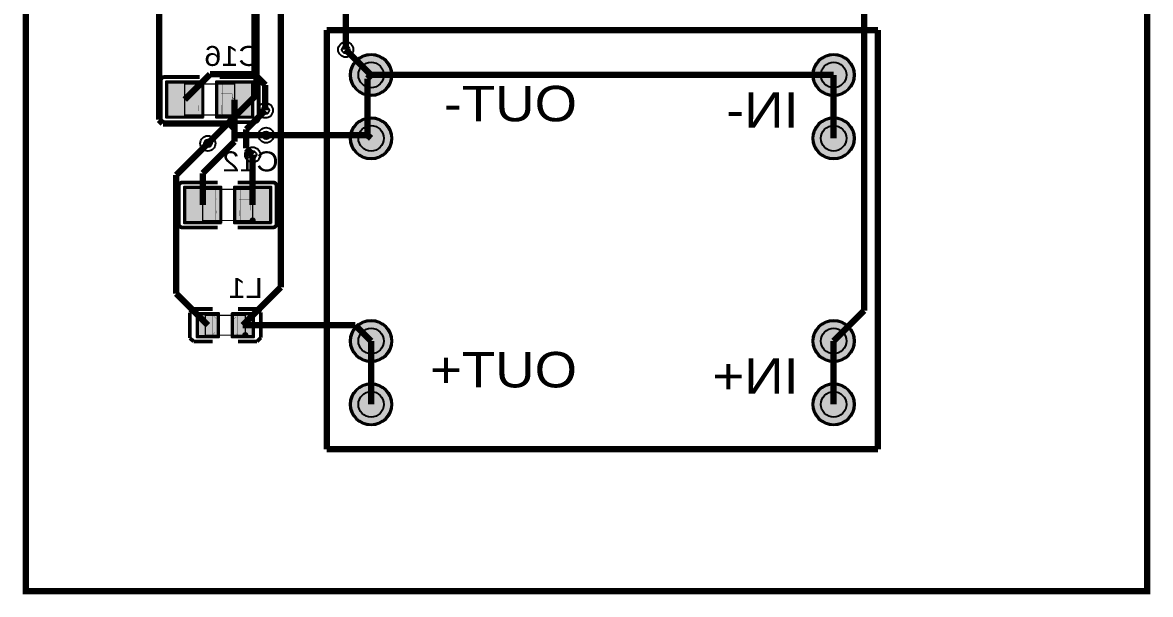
# Model space of a CAD drawing. Header units: millimetres. Extents: x -58 to -13, y -93 to 14.
# Drawn here: x -58.04 to -12.83, y -92.96 to -70.04 of the extents above; entities that cross this region are included whole.
import ezdxf
from ezdxf.enums import TextEntityAlignment as Align

# ---------------------------------------------------------------- set-up
doc = ezdxf.new("R2010")
doc.units = ezdxf.units.MM
doc.header["$MEASUREMENT"] = 0
for name, color, linetype, true_color in [('Board-Outline-Layer', 7, 'Continuous', 0xff00ff), ('Bottom-Layer', 7, 'Continuous', 0x0000ff), ('Bottom-Paste-Mask-Layer', 7, 'Continuous', 0x800000), ('Bottom-Solder-Mask-Layer', 7, 'Continuous', 0xaa00ff), ('Component-Marking-Layer', 7, 'Continuous', 0x66ffcc), ('Component-Shape-Layer', 7, 'Continuous', 0x00cccc), ('Hole-Layer', 7, 'Continuous', 0x222222), ('Multi-Layer', 7, 'Continuous', 0xc0c0c0), ('Pin-Soldering-Layer', 7, 'Continuous', 0xcc9999), ('Top-Layer', 7, 'Continuous', 0xff0000), ('Top-Paste-Mask-Layer', 7, 'Continuous', 0x808080), ('Top-Silkscreen-Layer', 7, 'Continuous', 0xffcc00), ('Top-Solder-Mask-Layer', 7, 'Continuous', 0x800080)]:
    doc.layers.add(name, color=color, linetype=linetype, true_color=true_color)
doc.styles.get("Standard").update_dxf_attribs({"font": 'arial.ttf'})

msp = doc.modelspace()

# ---------------------------------------------------------------- hatches: boundary and pattern name
at = {"layer": 'Bottom-Layer'}
for points in [[(-44.869, -72.136, 1), (-43.269, -72.136, 1)], [(-26.327, -72.136, 1), (-24.727, -72.136, 1)], [(-44.869, -74.676, 1), (-43.269, -74.676, 1)], [(-26.327, -74.676, 1), (-24.727, -74.676, 1)], [(-44.869, -82.804, 1), (-43.269, -82.804, 1)], [(-26.327, -82.804, 1), (-24.727, -82.804, 1)], [(-44.869, -85.344, 1), (-43.269, -85.344, 1)], [(-26.327, -85.344, 1), (-24.727, -85.344, 1)]]:
    msp.add_hatch(color=256, dxfattribs=at).paths.add_polyline_path(points)
at = {"layer": 'Bottom-Paste-Mask-Layer'}
for points in [[(-44.869, -72.136, 1), (-43.269, -72.136, 1)], [(-26.327, -72.136, 1), (-24.727, -72.136, 1)], [(-44.869, -74.676, 1), (-43.269, -74.676, 1)], [(-26.327, -74.676, 1), (-24.727, -74.676, 1)], [(-44.869, -82.804, 1), (-43.269, -82.804, 1)], [(-26.327, -82.804, 1), (-24.727, -82.804, 1)], [(-44.869, -85.344, 1), (-43.269, -85.344, 1)], [(-26.327, -85.344, 1), (-24.727, -85.344, 1)]]:
    msp.add_hatch(color=256, dxfattribs=at).paths.add_polyline_path(points)
at = {"layer": 'Bottom-Solder-Mask-Layer'}
for points in [[(-44.92, -72.136, 1), (-43.218, -72.136, 1)], [(-26.378, -72.136, 1), (-24.676, -72.136, 1)], [(-44.92, -74.676, 1), (-43.218, -74.676, 1)], [(-26.378, -74.676, 1), (-24.676, -74.676, 1)], [(-44.92, -82.804, 1), (-43.218, -82.804, 1)], [(-26.378, -82.804, 1), (-24.676, -82.804, 1)], [(-44.92, -85.344, 1), (-43.218, -85.344, 1)], [(-26.378, -85.344, 1), (-24.676, -85.344, 1)]]:
    msp.add_hatch(color=256, dxfattribs=at).paths.add_polyline_path(points)
at = {"layer": 'Component-Marking-Layer'}
for points in [[(-49.596, -73.747, 1), (-49.476, -73.747, 1)], [(-49.596, -73.747, 1), (-49.476, -73.747, 1)], [(-48.876, -77.972, 1), (-48.756, -77.972, 1)], [(-48.876, -77.972, 1), (-48.756, -77.972, 1)], [(-49.171, -82.569, 1), (-49.051, -82.569, 1)], [(-49.171, -82.569, 1), (-49.051, -82.569, 1)]]:
    msp.add_hatch(color=256, dxfattribs=at).paths.add_polyline_path(points)
at = {"layer": 'Hole-Layer'}
for points in [[(-44.579, -72.136, 1), (-43.559, -72.136, 1)], [(-26.037, -72.136, 1), (-25.017, -72.136, 1)], [(-44.579, -74.676, 1), (-43.559, -74.676, 1)], [(-26.037, -74.676, 1), (-25.017, -74.676, 1)], [(-44.579, -82.804, 1), (-43.559, -82.804, 1)], [(-26.037, -82.804, 1), (-25.017, -82.804, 1)], [(-44.579, -85.344, 1), (-43.559, -85.344, 1)], [(-26.037, -85.344, 1), (-25.017, -85.344, 1)]]:
    msp.add_hatch(color=256, dxfattribs=at).paths.add_polyline_path(points)
at = {"layer": 'Multi-Layer'}
for points in [[(-44.869, -72.136, 1), (-43.269, -72.136, 1)], [(-44.869, -72.136, 1), (-43.269, -72.136, 1)], [(-44.869, -72.136, 1), (-43.269, -72.136, 1)], [(-26.327, -72.136, 1), (-24.727, -72.136, 1)], [(-26.327, -72.136, 1), (-24.727, -72.136, 1)], [(-26.327, -72.136, 1), (-24.727, -72.136, 1)], [(-44.869, -74.676, 1), (-43.269, -74.676, 1)], [(-44.869, -74.676, 1), (-43.269, -74.676, 1)], [(-44.869, -74.676, 1), (-43.269, -74.676, 1)], [(-26.327, -74.676, 1), (-24.727, -74.676, 1)], [(-26.327, -74.676, 1), (-24.727, -74.676, 1)], [(-26.327, -74.676, 1), (-24.727, -74.676, 1)], [(-44.869, -82.804, 1), (-43.269, -82.804, 1)], [(-44.869, -82.804, 1), (-43.269, -82.804, 1)], [(-44.869, -82.804, 1), (-43.269, -82.804, 1)], [(-26.327, -82.804, 1), (-24.727, -82.804, 1)], [(-26.327, -82.804, 1), (-24.727, -82.804, 1)], [(-26.327, -82.804, 1), (-24.727, -82.804, 1)], [(-44.869, -85.344, 1), (-43.269, -85.344, 1)], [(-44.869, -85.344, 1), (-43.269, -85.344, 1)], [(-44.869, -85.344, 1), (-43.269, -85.344, 1)], [(-26.327, -85.344, 1), (-24.727, -85.344, 1)], [(-26.327, -85.344, 1), (-24.727, -85.344, 1)], [(-26.327, -85.344, 1), (-24.727, -85.344, 1)]]:
    msp.add_hatch(color=256, dxfattribs=at).paths.add_polyline_path(points)
at = {"layer": 'Pin-Soldering-Layer'}
for points in [[(-51.536, -72.497), (-51.536, -73.747), (-51.036, -73.747), (-51.036, -72.497)], [(-51.536, -72.497), (-51.536, -73.747), (-51.036, -73.747), (-51.036, -72.497)], [(-49.536, -73.747), (-49.536, -72.497), (-50.036, -72.497), (-50.036, -73.747)], [(-49.536, -73.747), (-49.536, -72.497), (-50.036, -72.497), (-50.036, -73.747)], [(-50.816, -76.722), (-50.816, -77.972), (-50.316, -77.972), (-50.316, -76.722)], [(-50.816, -76.722), (-50.816, -77.972), (-50.316, -77.972), (-50.316, -76.722)], [(-48.816, -77.972), (-48.816, -76.722), (-49.316, -76.722), (-49.316, -77.972)], [(-48.816, -77.972), (-48.816, -76.722), (-49.316, -76.722), (-49.316, -77.972)], [(-50.711, -82.569), (-50.411, -82.569), (-50.411, -81.769), (-50.711, -81.769)], [(-50.711, -82.569), (-50.411, -82.569), (-50.411, -81.769), (-50.711, -81.769)], [(-49.411, -82.569), (-49.111, -82.569), (-49.111, -81.769), (-49.411, -81.769)], [(-49.411, -82.569), (-49.111, -82.569), (-49.111, -81.769), (-49.411, -81.769)]]:
    msp.add_hatch(color=256, dxfattribs=at).paths.add_polyline_path(points)
at = {"layer": 'Top-Layer'}
for points in [[(-44.869, -72.136, 1), (-43.269, -72.136, 1)], [(-26.327, -72.136, 1), (-24.727, -72.136, 1)], [(-50.831, -73.797), (-50.831, -72.447), (-52.241, -72.447), (-52.241, -73.797)], [(-48.831, -73.797), (-48.831, -72.447), (-50.241, -72.447), (-50.241, -73.797)], [(-44.869, -74.676, 1), (-43.269, -74.676, 1)], [(-26.327, -74.676, 1), (-24.727, -74.676, 1)], [(-50.111, -78.022), (-50.111, -76.672), (-51.521, -76.672), (-51.521, -78.022)], [(-48.111, -78.022), (-48.111, -76.672), (-49.521, -76.672), (-49.521, -78.022)], [(-51.011, -81.737), (-51.011, -82.601), (-50.211, -82.601), (-50.211, -81.737)], [(-49.611, -81.737), (-49.611, -82.601), (-48.811, -82.601), (-48.811, -81.737)], [(-44.869, -82.804, 1), (-43.269, -82.804, 1)], [(-26.327, -82.804, 1), (-24.727, -82.804, 1)], [(-44.869, -85.344, 1), (-43.269, -85.344, 1)], [(-26.327, -85.344, 1), (-24.727, -85.344, 1)]]:
    msp.add_hatch(color=256, dxfattribs=at).paths.add_polyline_path(points)
at = {"layer": 'Top-Paste-Mask-Layer'}
for points in [[(-44.869, -72.136, 1), (-43.269, -72.136, 1)], [(-26.327, -72.136, 1), (-24.727, -72.136, 1)], [(-52.241, -72.482), (-52.241, -73.762), (-52.191, -73.812), (-51.041, -73.812), (-50.991, -73.762), (-50.986, -73.352), (-51.436, -73.352), (-51.436, -72.902), (-50.996, -72.902), (-50.991, -72.482), (-51.041, -72.432), (-52.191, -72.432)], [(-52.241, -72.482), (-52.241, -73.762), (-52.191, -73.812), (-51.041, -73.812), (-50.991, -73.762), (-50.986, -73.352), (-51.436, -73.352), (-51.436, -72.902), (-50.996, -72.902), (-50.991, -72.482), (-51.041, -72.432), (-52.191, -72.432)], [(-48.831, -73.762), (-48.831, -72.482), (-48.881, -72.432), (-50.031, -72.432), (-50.081, -72.482), (-50.086, -72.892), (-49.636, -72.892), (-49.636, -73.342), (-50.076, -73.342), (-50.081, -73.762), (-50.031, -73.812), (-48.881, -73.812)], [(-48.831, -73.762), (-48.831, -72.482), (-48.881, -72.432), (-50.031, -72.432), (-50.081, -72.482), (-50.086, -72.892), (-49.636, -72.892), (-49.636, -73.342), (-50.076, -73.342), (-50.081, -73.762), (-50.031, -73.812), (-48.881, -73.812)], [(-44.869, -74.676, 1), (-43.269, -74.676, 1)], [(-26.327, -74.676, 1), (-24.727, -74.676, 1)], [(-51.521, -76.707), (-51.521, -77.987), (-51.471, -78.037), (-50.321, -78.037), (-50.271, -77.987), (-50.266, -77.577), (-50.716, -77.577), (-50.716, -77.127), (-50.276, -77.127), (-50.271, -76.707), (-50.321, -76.657), (-51.471, -76.657)], [(-51.521, -76.707), (-51.521, -77.987), (-51.471, -78.037), (-50.321, -78.037), (-50.271, -77.987), (-50.266, -77.577), (-50.716, -77.577), (-50.716, -77.127), (-50.276, -77.127), (-50.271, -76.707), (-50.321, -76.657), (-51.471, -76.657)], [(-48.111, -77.987), (-48.111, -76.707), (-48.161, -76.657), (-49.311, -76.657), (-49.361, -76.707), (-49.366, -77.117), (-48.916, -77.117), (-48.916, -77.567), (-49.356, -77.567), (-49.361, -77.987), (-49.311, -78.037), (-48.161, -78.037)], [(-48.111, -77.987), (-48.111, -76.707), (-48.161, -76.657), (-49.311, -76.657), (-49.361, -76.707), (-49.366, -77.117), (-48.916, -77.117), (-48.916, -77.567), (-49.356, -77.567), (-49.361, -77.987), (-49.311, -78.037), (-48.161, -78.037)], [(-50.175, -82.015), (-50.175, -82.291), (-50.449, -82.585), (-50.953, -82.585), (-51.017, -82.521), (-51.017, -81.785), (-50.953, -81.721), (-50.449, -81.721)], [(-50.175, -82.015), (-50.175, -82.291), (-50.449, -82.585), (-50.953, -82.585), (-51.017, -82.521), (-51.017, -81.785), (-50.953, -81.721), (-50.449, -81.721)], [(-49.659, -82.026), (-49.659, -82.303), (-49.385, -82.596), (-48.882, -82.596), (-48.818, -82.532), (-48.818, -81.796), (-48.882, -81.732), (-49.385, -81.732)], [(-49.659, -82.026), (-49.659, -82.303), (-49.385, -82.596), (-48.882, -82.596), (-48.818, -82.532), (-48.818, -81.796), (-48.882, -81.732), (-49.385, -81.732)], [(-44.869, -82.804, 1), (-43.269, -82.804, 1)], [(-26.327, -82.804, 1), (-24.727, -82.804, 1)], [(-44.869, -85.344, 1), (-43.269, -85.344, 1)], [(-26.327, -85.344, 1), (-24.727, -85.344, 1)]]:
    msp.add_hatch(color=256, dxfattribs=at).paths.add_polyline_path(points)
at = {"layer": 'Top-Solder-Mask-Layer'}
for points in [[(-44.92, -72.136, 1), (-43.218, -72.136, 1)], [(-26.378, -72.136, 1), (-24.676, -72.136, 1)], [(-50.781, -73.848), (-50.781, -72.396), (-52.292, -72.396), (-52.292, -73.848)], [(-48.781, -73.848), (-48.781, -72.396), (-50.292, -72.396), (-50.292, -73.848)], [(-44.92, -74.676, 1), (-43.218, -74.676, 1)], [(-26.378, -74.676, 1), (-24.676, -74.676, 1)], [(-50.06, -78.073), (-50.06, -76.622), (-51.572, -76.622), (-51.572, -78.073)], [(-48.06, -78.073), (-48.06, -76.622), (-49.572, -76.622), (-49.572, -78.073)], [(-51.062, -81.686), (-51.062, -82.652), (-50.16, -82.652), (-50.16, -81.686)], [(-49.662, -81.686), (-49.662, -82.652), (-48.76, -82.652), (-48.76, -81.686)], [(-44.92, -82.804, 1), (-43.218, -82.804, 1)], [(-26.378, -82.804, 1), (-24.676, -82.804, 1)], [(-44.92, -85.344, 1), (-43.218, -85.344, 1)], [(-26.378, -85.344, 1), (-24.676, -85.344, 1)]]:
    msp.add_hatch(color=256, dxfattribs=at).paths.add_polyline_path(points)

# ---------------------------------------------------------------- linework, layer by layer
at = {"layer": 'Board-Outline-Layer', "const_width": 0.254}
msp.add_lwpolyline([(-12.954, -92.837), (-12.954, 14.224), (-57.912, 14.224), (-57.912, -92.837)], close=True, dxfattribs=at)
at = {"layer": 'Bottom-Layer', "const_width": 0.254}
for points in [[(-48.663, -59.727), (-48.663, -72.935)], [(-24.304, -61.226), (-24.304, -81.581)], [(-44.069, -72.136), (-45.085, -71.12)], [(-44.212, -72.279), (-44.069, -72.136)], [(-44.212, -74.553), (-44.212, -72.279)], [(-44.069, -72.136), (-25.527, -72.136)], [(-25.527, -72.136), (-25.527, -74.676)], [(-48.663, -72.935), (-50.611, -74.882)], [(-49.07, -74.318), (-48.308, -73.556)], [(-49.07, -75.08), (-49.07, -74.318)], [(-48.276, -74.553), (-44.212, -74.553)], [(-44.212, -74.553), (-44.069, -74.676)], [(-48.816, -75.334), (-49.07, -75.08)], [(-24.304, -81.581), (-25.527, -82.804)], [(-25.527, -82.804), (-25.527, -85.344)]]:
    msp.add_lwpolyline(points, dxfattribs=at)
at = {"layer": 'Bottom-Layer'}
for points in [[(-43.269, -72.136, -1), (-44.869, -72.136), (-44.869, -72.136, -1), (-43.269, -72.136)], [(-43.269, -74.676, -1), (-44.869, -74.676), (-44.869, -74.676, -1), (-43.269, -74.676)], [(-43.269, -82.804, -1), (-44.869, -82.804), (-44.869, -82.804, -1), (-43.269, -82.804)], [(-43.269, -85.344, -1), (-44.869, -85.344), (-44.869, -85.344, -1), (-43.269, -85.344)]]:
    msp.add_lwpolyline(points, format="xyb", dxfattribs=at)
for points in [[(-24.727, -72.136, -1), (-26.327, -72.136, -1)], [(-24.727, -74.676, -1), (-26.327, -74.676, -1)], [(-24.727, -82.804, -1), (-26.327, -82.804, -1)], [(-24.727, -85.344, -1), (-26.327, -85.344, -1)]]:
    msp.add_lwpolyline(points, format="xyb", close=True, dxfattribs=at)
at = {"layer": 'Bottom-Paste-Mask-Layer'}
for points in [[(-43.269, -72.136, -1), (-44.869, -72.136), (-44.869, -72.136, -1), (-43.269, -72.136)], [(-43.269, -74.676, -1), (-44.869, -74.676), (-44.869, -74.676, -1), (-43.269, -74.676)], [(-43.269, -82.804, -1), (-44.869, -82.804), (-44.869, -82.804, -1), (-43.269, -82.804)], [(-43.269, -85.344, -1), (-44.869, -85.344), (-44.869, -85.344, -1), (-43.269, -85.344)]]:
    msp.add_lwpolyline(points, format="xyb", dxfattribs=at)
for points in [[(-24.727, -72.136, -1), (-26.327, -72.136, -1)], [(-24.727, -74.676, -1), (-26.327, -74.676, -1)], [(-24.727, -82.804, -1), (-26.327, -82.804, -1)], [(-24.727, -85.344, -1), (-26.327, -85.344, -1)]]:
    msp.add_lwpolyline(points, format="xyb", close=True, dxfattribs=at)
at = {"layer": 'Bottom-Solder-Mask-Layer'}
for points in [[(-43.218, -72.136, -1), (-44.92, -72.136, -1)], [(-43.218, -74.676, -1), (-44.92, -74.676, -1)], [(-43.218, -82.804, -1), (-44.92, -82.804, -1)], [(-43.218, -85.344, -1), (-44.92, -85.344, -1)]]:
    msp.add_lwpolyline(points, format="xyb", close=True, dxfattribs=at)
for points in [[(-24.676, -72.136, -1), (-26.378, -72.136), (-26.378, -72.136, -1), (-24.676, -72.136)], [(-24.676, -74.676, -1), (-26.378, -74.676), (-26.378, -74.676, -1), (-24.676, -74.676)], [(-24.676, -82.804, -1), (-26.378, -82.804), (-26.378, -82.804, -1), (-24.676, -82.804)], [(-24.676, -85.344, -1), (-26.378, -85.344), (-26.378, -85.344, -1), (-24.676, -85.344)]]:
    msp.add_lwpolyline(points, format="xyb", dxfattribs=at)
at = {"layer": 'Component-Marking-Layer', "const_width": 0.129}
for points in [[(-49.476, -73.747, -1), (-49.596, -73.747), (-49.596, -73.747, -1), (-49.476, -73.747)], [(-49.476, -73.747, -1), (-49.596, -73.747), (-49.596, -73.747, -1), (-49.476, -73.747)], [(-48.756, -77.972, -1), (-48.876, -77.972), (-48.876, -77.972, -1), (-48.756, -77.972)], [(-48.756, -77.972, -1), (-48.876, -77.972), (-48.876, -77.972, -1), (-48.756, -77.972)], [(-49.051, -82.569, -1), (-49.171, -82.569), (-49.171, -82.569, -1), (-49.051, -82.569)], [(-49.051, -82.569, -1), (-49.171, -82.569), (-49.171, -82.569, -1), (-49.051, -82.569)]]:
    msp.add_lwpolyline(points, format="xyb", dxfattribs=at)
at = {"layer": 'Component-Shape-Layer', "const_width": 0.0508}
for points in [[(-49.536, -73.747), (-49.536, -72.497), (-51.536, -72.497), (-51.536, -73.747)], [(-49.536, -73.747), (-49.536, -72.497), (-51.536, -72.497), (-51.536, -73.747)], [(-48.816, -77.972), (-48.816, -76.722), (-50.816, -76.722), (-50.816, -77.972)], [(-48.816, -77.972), (-48.816, -76.722), (-50.816, -76.722), (-50.816, -77.972)], [(-50.711, -82.569), (-49.111, -82.569), (-49.111, -81.769), (-50.711, -81.769)], [(-50.711, -82.569), (-49.111, -82.569), (-49.111, -81.769), (-50.711, -81.769)]]:
    msp.add_lwpolyline(points, close=True, dxfattribs=at)
at = {"layer": 'Hole-Layer'}
for points in [[(-44.933, -71.12, -1), (-45.238, -71.12, -1)], [(-43.559, -72.136, -1), (-44.579, -72.136, -1)], [(-25.017, -72.136, -1), (-26.037, -72.136, -1)], [(-48.156, -73.556, -1), (-48.461, -73.556, -1)], [(-48.124, -74.553, -1), (-48.429, -74.553, -1)], [(-43.559, -74.676, -1), (-44.579, -74.676, -1)], [(-25.017, -74.676, -1), (-26.037, -74.676, -1)], [(-50.458, -74.882, -1), (-50.763, -74.882, -1)], [(-48.664, -75.334, -1), (-48.969, -75.334, -1)], [(-43.559, -82.804, -1), (-44.579, -82.804, -1)], [(-25.017, -82.804, -1), (-26.037, -82.804, -1)], [(-43.559, -85.344, -1), (-44.579, -85.344, -1)], [(-25.017, -85.344, -1), (-26.037, -85.344, -1)]]:
    msp.add_lwpolyline(points, format="xyb", close=True, dxfattribs=at)
at = {"layer": 'Multi-Layer'}
for points in [[(-44.78, -71.12, -1), (-45.39, -71.12, -1)], [(-24.727, -72.136, -1), (-26.327, -72.136, -1)], [(-24.727, -72.136, -1), (-26.327, -72.136, -1)], [(-24.727, -72.136, -1), (-26.327, -72.136, -1)], [(-48.003, -73.556, -1), (-48.613, -73.556, -1)], [(-24.727, -74.676, -1), (-26.327, -74.676, -1)], [(-24.727, -74.676, -1), (-26.327, -74.676, -1)], [(-24.727, -74.676, -1), (-26.327, -74.676, -1)], [(-50.306, -74.882, -1), (-50.916, -74.882, -1)], [(-47.971, -74.553, -1), (-48.581, -74.553, -1)], [(-48.511, -75.334, -1), (-49.121, -75.334, -1)], [(-24.727, -82.804, -1), (-26.327, -82.804, -1)], [(-24.727, -82.804, -1), (-26.327, -82.804, -1)], [(-24.727, -82.804, -1), (-26.327, -82.804, -1)], [(-24.727, -85.344, -1), (-26.327, -85.344, -1)], [(-24.727, -85.344, -1), (-26.327, -85.344, -1)], [(-24.727, -85.344, -1), (-26.327, -85.344, -1)]]:
    msp.add_lwpolyline(points, format="xyb", close=True, dxfattribs=at)
for points in [[(-43.269, -72.136, -1), (-44.869, -72.136), (-44.869, -72.136, -1), (-43.269, -72.136)], [(-43.269, -72.136, -1), (-44.869, -72.136), (-44.869, -72.136, -1), (-43.269, -72.136)], [(-43.269, -72.136, -1), (-44.869, -72.136), (-44.869, -72.136, -1), (-43.269, -72.136)], [(-43.269, -74.676, -1), (-44.869, -74.676), (-44.869, -74.676, -1), (-43.269, -74.676)], [(-43.269, -74.676, -1), (-44.869, -74.676), (-44.869, -74.676, -1), (-43.269, -74.676)], [(-43.269, -74.676, -1), (-44.869, -74.676), (-44.869, -74.676, -1), (-43.269, -74.676)], [(-43.269, -82.804, -1), (-44.869, -82.804), (-44.869, -82.804, -1), (-43.269, -82.804)], [(-43.269, -82.804, -1), (-44.869, -82.804), (-44.869, -82.804, -1), (-43.269, -82.804)], [(-43.269, -82.804, -1), (-44.869, -82.804), (-44.869, -82.804, -1), (-43.269, -82.804)], [(-43.269, -85.344, -1), (-44.869, -85.344), (-44.869, -85.344, -1), (-43.269, -85.344)], [(-43.269, -85.344, -1), (-44.869, -85.344), (-44.869, -85.344, -1), (-43.269, -85.344)], [(-43.269, -85.344, -1), (-44.869, -85.344), (-44.869, -85.344, -1), (-43.269, -85.344)]]:
    msp.add_lwpolyline(points, format="xyb", dxfattribs=at)
at = {"layer": 'Pin-Soldering-Layer', "const_width": 0.00508}
for points in [[(-51.536, -72.497), (-51.536, -73.747), (-51.036, -73.747), (-51.036, -72.497)], [(-51.536, -72.497), (-51.536, -73.747), (-51.036, -73.747), (-51.036, -72.497)], [(-49.536, -73.747), (-49.536, -72.497), (-50.036, -72.497), (-50.036, -73.747)], [(-49.536, -73.747), (-49.536, -72.497), (-50.036, -72.497), (-50.036, -73.747)], [(-50.816, -76.722), (-50.816, -77.972), (-50.316, -77.972), (-50.316, -76.722)], [(-50.816, -76.722), (-50.816, -77.972), (-50.316, -77.972), (-50.316, -76.722)], [(-48.816, -77.972), (-48.816, -76.722), (-49.316, -76.722), (-49.316, -77.972)], [(-48.816, -77.972), (-48.816, -76.722), (-49.316, -76.722), (-49.316, -77.972)], [(-50.711, -82.569), (-50.411, -82.569), (-50.411, -81.769), (-50.711, -81.769)], [(-50.711, -82.569), (-50.411, -82.569), (-50.411, -81.769), (-50.711, -81.769)], [(-49.411, -82.569), (-49.111, -82.569), (-49.111, -81.769), (-49.411, -81.769)], [(-49.411, -82.569), (-49.111, -82.569), (-49.111, -81.769), (-49.411, -81.769)]]:
    msp.add_lwpolyline(points, close=True, dxfattribs=at)
at = {"layer": 'Top-Layer', "const_width": 0.254}
for points in [[(-47.687, -65.073), (-47.687, -80.645)], [(-45.085, -71.12), (-45.085, -65.675)], [(-48.742, -72.106), (-48.742, -66.971)], [(-52.562, -73.931), (-52.562, -68.707)], [(-50.52, -72.106), (-51.536, -73.122)], [(-48.742, -72.106), (-50.52, -72.106)], [(-48.308, -72.54), (-48.742, -72.106)], [(-48.308, -73.556), (-48.308, -72.54)], [(-49.546, -73.132), (-49.536, -73.122)], [(-49.546, -74.299), (-49.546, -73.132)], [(-52.416, -74.078), (-52.562, -73.931)], [(-49.768, -74.078), (-52.416, -74.078)], [(-49.546, -74.299), (-49.768, -74.078)], [(-49.546, -74.553), (-49.546, -74.299)], [(-49.546, -74.553), (-48.276, -74.553)], [(-49.546, -74.807), (-49.546, -74.553)], [(-50.611, -74.882), (-51.881, -76.152)], [(-50.816, -76.077), (-49.546, -74.807)], [(-48.816, -77.347), (-48.816, -75.334)], [(-50.816, -77.347), (-50.816, -76.077)], [(-51.881, -76.152), (-51.881, -80.899)], [(-51.881, -80.899), (-50.611, -82.169)], [(-47.687, -80.645), (-49.211, -82.169)], [(-49.211, -82.169), (-44.704, -82.169)], [(-44.704, -82.169), (-44.069, -82.804)], [(-44.069, -82.804), (-44.069, -85.344)]]:
    msp.add_lwpolyline(points, dxfattribs=at)
at = {"layer": 'Top-Layer'}
for points in [[(-43.269, -72.136, -1), (-44.869, -72.136), (-44.869, -72.136, -1), (-43.269, -72.136)], [(-43.269, -74.676, -1), (-44.869, -74.676), (-44.869, -74.676, -1), (-43.269, -74.676)], [(-43.269, -82.804, -1), (-44.869, -82.804), (-44.869, -82.804, -1), (-43.269, -82.804)], [(-43.269, -85.344, -1), (-44.869, -85.344), (-44.869, -85.344, -1), (-43.269, -85.344)]]:
    msp.add_lwpolyline(points, format="xyb", dxfattribs=at)
for points in [[(-24.727, -72.136, -1), (-26.327, -72.136, -1)], [(-24.727, -74.676, -1), (-26.327, -74.676, -1)], [(-24.727, -82.804, -1), (-26.327, -82.804, -1)], [(-24.727, -85.344, -1), (-26.327, -85.344, -1)]]:
    msp.add_lwpolyline(points, format="xyb", close=True, dxfattribs=at)
for points in [[(-50.831, -73.797), (-50.831, -72.447), (-52.241, -72.447), (-52.241, -73.797)], [(-48.831, -73.797), (-48.831, -72.447), (-50.241, -72.447), (-50.241, -73.797)], [(-50.111, -78.022), (-50.111, -76.672), (-51.521, -76.672), (-51.521, -78.022)], [(-48.111, -78.022), (-48.111, -76.672), (-49.521, -76.672), (-49.521, -78.022)], [(-51.011, -81.737), (-51.011, -82.601), (-50.211, -82.601), (-50.211, -81.737)], [(-49.611, -81.737), (-49.611, -82.601), (-48.811, -82.601), (-48.811, -81.737)]]:
    msp.add_lwpolyline(points, close=True, dxfattribs=at)
at = {"layer": 'Top-Paste-Mask-Layer'}
for points in [[(-43.269, -72.136, -1), (-44.869, -72.136), (-44.869, -72.136, -1), (-43.269, -72.136)], [(-43.269, -74.676, -1), (-44.869, -74.676), (-44.869, -74.676, -1), (-43.269, -74.676)], [(-43.269, -82.804, -1), (-44.869, -82.804), (-44.869, -82.804, -1), (-43.269, -82.804)], [(-43.269, -85.344, -1), (-44.869, -85.344), (-44.869, -85.344, -1), (-43.269, -85.344)]]:
    msp.add_lwpolyline(points, format="xyb", dxfattribs=at)
for points in [[(-24.727, -72.136, -1), (-26.327, -72.136, -1)], [(-24.727, -74.676, -1), (-26.327, -74.676, -1)], [(-24.727, -82.804, -1), (-26.327, -82.804, -1)], [(-24.727, -85.344, -1), (-26.327, -85.344, -1)]]:
    msp.add_lwpolyline(points, format="xyb", close=True, dxfattribs=at)
at = {"layer": 'Top-Paste-Mask-Layer', "const_width": 0.00508}
for points in [[(-52.241, -72.482), (-52.241, -73.762), (-52.191, -73.812), (-51.041, -73.812), (-50.991, -73.762), (-50.986, -73.352), (-51.436, -73.352), (-51.436, -72.902), (-50.996, -72.902), (-50.991, -72.482), (-51.041, -72.432), (-52.191, -72.432)], [(-52.241, -72.482), (-52.241, -73.762), (-52.191, -73.812), (-51.041, -73.812), (-50.991, -73.762), (-50.986, -73.352), (-51.436, -73.352), (-51.436, -72.902), (-50.996, -72.902), (-50.991, -72.482), (-51.041, -72.432), (-52.191, -72.432)], [(-48.831, -73.762), (-48.831, -72.482), (-48.881, -72.432), (-50.031, -72.432), (-50.081, -72.482), (-50.086, -72.892), (-49.636, -72.892), (-49.636, -73.342), (-50.076, -73.342), (-50.081, -73.762), (-50.031, -73.812), (-48.881, -73.812)], [(-48.831, -73.762), (-48.831, -72.482), (-48.881, -72.432), (-50.031, -72.432), (-50.081, -72.482), (-50.086, -72.892), (-49.636, -72.892), (-49.636, -73.342), (-50.076, -73.342), (-50.081, -73.762), (-50.031, -73.812), (-48.881, -73.812)], [(-51.521, -76.707), (-51.521, -77.987), (-51.471, -78.037), (-50.321, -78.037), (-50.271, -77.987), (-50.266, -77.577), (-50.716, -77.577), (-50.716, -77.127), (-50.276, -77.127), (-50.271, -76.707), (-50.321, -76.657), (-51.471, -76.657)], [(-51.521, -76.707), (-51.521, -77.987), (-51.471, -78.037), (-50.321, -78.037), (-50.271, -77.987), (-50.266, -77.577), (-50.716, -77.577), (-50.716, -77.127), (-50.276, -77.127), (-50.271, -76.707), (-50.321, -76.657), (-51.471, -76.657)], [(-48.111, -77.987), (-48.111, -76.707), (-48.161, -76.657), (-49.311, -76.657), (-49.361, -76.707), (-49.366, -77.117), (-48.916, -77.117), (-48.916, -77.567), (-49.356, -77.567), (-49.361, -77.987), (-49.311, -78.037), (-48.161, -78.037)], [(-48.111, -77.987), (-48.111, -76.707), (-48.161, -76.657), (-49.311, -76.657), (-49.361, -76.707), (-49.366, -77.117), (-48.916, -77.117), (-48.916, -77.567), (-49.356, -77.567), (-49.361, -77.987), (-49.311, -78.037), (-48.161, -78.037)], [(-50.175, -82.015), (-50.175, -82.291), (-50.449, -82.585), (-50.953, -82.585), (-51.017, -82.521), (-51.017, -81.785), (-50.953, -81.721), (-50.449, -81.721)], [(-50.175, -82.015), (-50.175, -82.291), (-50.449, -82.585), (-50.953, -82.585), (-51.017, -82.521), (-51.017, -81.785), (-50.953, -81.721), (-50.449, -81.721)], [(-49.659, -82.026), (-49.659, -82.303), (-49.385, -82.596), (-48.882, -82.596), (-48.818, -82.532), (-48.818, -81.796), (-48.882, -81.732), (-49.385, -81.732)], [(-49.659, -82.026), (-49.659, -82.303), (-49.385, -82.596), (-48.882, -82.596), (-48.818, -82.532), (-48.818, -81.796), (-48.882, -81.732), (-49.385, -81.732)]]:
    msp.add_lwpolyline(points, close=True, dxfattribs=at)
at = {"layer": 'Top-Silkscreen-Layer'}
for points, const_width in [([(-23.749, -70.34), (-45.847, -70.34)], 0.254), ([(-45.847, -70.34), (-45.847, -87.14)], 0.254), ([(-23.749, -70.34), (-45.847, -70.34)], 0.254), ([(-45.847, -70.34), (-45.847, -87.14)], 0.254), ([(-23.749, -70.34), (-23.749, -87.14)], 0.254), ([(-23.749, -70.34), (-23.749, -87.14)], 0.254), ([(-52.5, -73.873), (-52.5, -72.371)], 0.152), ([(-52.5, -73.873), (-52.5, -72.371)], 0.152), ([(-52.348, -72.218), (-50.938, -72.218)], 0.152), ([(-52.348, -72.218), (-50.938, -72.218)], 0.152), ([(-48.725, -72.218), (-50.135, -72.218)], 0.152), ([(-48.725, -72.218), (-50.135, -72.218)], 0.152), ([(-48.573, -73.873), (-48.573, -72.371)], 0.152), ([(-48.573, -73.873), (-48.573, -72.371)], 0.152), ([(-50.938, -74.026), (-52.348, -74.026)], 0.152), ([(-50.938, -74.026), (-52.348, -74.026)], 0.152), ([(-50.135, -74.026), (-48.725, -74.026)], 0.152), ([(-50.135, -74.026), (-48.725, -74.026)], 0.152), ([(-51.627, -76.444), (-50.217, -76.444)], 0.152), ([(-51.627, -76.444), (-50.217, -76.444)], 0.152), ([(-48.005, -76.444), (-49.415, -76.444)], 0.152), ([(-48.005, -76.444), (-49.415, -76.444)], 0.152), ([(-51.78, -78.099), (-51.78, -76.596)], 0.152), ([(-51.78, -78.099), (-51.78, -76.596)], 0.152), ([(-47.853, -78.099), (-47.853, -76.596)], 0.152), ([(-47.853, -78.099), (-47.853, -76.596)], 0.152), ([(-50.217, -78.251), (-51.627, -78.251)], 0.152), ([(-50.217, -78.251), (-51.627, -78.251)], 0.152), ([(-49.415, -78.251), (-48.005, -78.251)], 0.152), ([(-49.415, -78.251), (-48.005, -78.251)], 0.152), ([(-51.181, -81.519), (-51.335, -81.67)], 0.152), ([(-51.181, -81.519), (-51.335, -81.67)], 0.152), ([(-51.335, -81.67), (-51.335, -82.687)], 0.152), ([(-51.335, -81.67), (-51.335, -82.687)], 0.152), ([(-51.183, -81.519), (-50.421, -81.519)], 0.152), ([(-51.183, -81.519), (-50.421, -81.519)], 0.152), ([(-48.639, -81.519), (-49.401, -81.519)], 0.152), ([(-48.639, -81.519), (-49.401, -81.519)], 0.152), ([(-48.487, -81.652), (-48.641, -81.519)], 0.152), ([(-48.487, -81.652), (-48.641, -81.519)], 0.152), ([(-48.487, -82.668), (-48.487, -81.652)], 0.152), ([(-48.487, -82.668), (-48.487, -81.652)], 0.152), ([(-51.335, -82.687), (-51.181, -82.819)], 0.152), ([(-51.335, -82.687), (-51.181, -82.819)], 0.152), ([(-48.641, -82.821), (-48.487, -82.668)], 0.152), ([(-48.641, -82.821), (-48.487, -82.668)], 0.152), ([(-51.183, -82.819), (-50.421, -82.819)], 0.152), ([(-51.183, -82.819), (-50.421, -82.819)], 0.152), ([(-48.639, -82.819), (-49.401, -82.819)], 0.152), ([(-48.639, -82.819), (-49.401, -82.819)], 0.152), ([(-23.749, -87.14), (-45.847, -87.14)], 0.254), ([(-23.749, -87.14), (-45.847, -87.14)], 0.254)]:
    msp.add_lwpolyline(points, dxfattribs=dict(at, const_width=const_width))
at = {"layer": 'Top-Silkscreen-Layer', "const_width": 0.152}
for points in [[(-52.5, -72.371, -0.414), (-52.348, -72.218)], [(-52.5, -72.371, -0.414), (-52.348, -72.218)], [(-48.573, -72.371, 0.414), (-48.725, -72.218)], [(-48.573, -72.371, 0.414), (-48.725, -72.218)], [(-52.348, -74.026, -0.414), (-52.5, -73.873)], [(-52.348, -74.026, -0.414), (-52.5, -73.873)], [(-48.725, -74.026, 0.414), (-48.573, -73.873)], [(-48.725, -74.026, 0.414), (-48.573, -73.873)], [(-51.78, -76.596, -0.414), (-51.627, -76.444)], [(-51.78, -76.596, -0.414), (-51.627, -76.444)], [(-47.853, -76.596, 0.414), (-48.005, -76.444)], [(-47.853, -76.596, 0.414), (-48.005, -76.444)], [(-51.627, -78.251, -0.414), (-51.78, -78.099)], [(-51.627, -78.251, -0.414), (-51.78, -78.099)], [(-48.005, -78.251, 0.414), (-47.853, -78.099)], [(-48.005, -78.251, 0.414), (-47.853, -78.099)]]:
    msp.add_lwpolyline(points, format="xyb", dxfattribs=at)
at = {"layer": 'Top-Solder-Mask-Layer'}
for points in [[(-43.218, -72.136, -1), (-44.92, -72.136, -1)], [(-43.218, -74.676, -1), (-44.92, -74.676, -1)], [(-43.218, -82.804, -1), (-44.92, -82.804, -1)], [(-43.218, -85.344, -1), (-44.92, -85.344, -1)]]:
    msp.add_lwpolyline(points, format="xyb", close=True, dxfattribs=at)
for points in [[(-24.676, -72.136, -1), (-26.378, -72.136), (-26.378, -72.136, -1), (-24.676, -72.136)], [(-24.676, -74.676, -1), (-26.378, -74.676), (-26.378, -74.676, -1), (-24.676, -74.676)], [(-24.676, -82.804, -1), (-26.378, -82.804), (-26.378, -82.804, -1), (-24.676, -82.804)], [(-24.676, -85.344, -1), (-26.378, -85.344), (-26.378, -85.344, -1), (-24.676, -85.344)]]:
    msp.add_lwpolyline(points, format="xyb", dxfattribs=at)
for points in [[(-50.781, -73.848), (-50.781, -72.396), (-52.292, -72.396), (-52.292, -73.848)], [(-48.781, -73.848), (-48.781, -72.396), (-50.292, -72.396), (-50.292, -73.848)], [(-50.06, -78.073), (-50.06, -76.622), (-51.572, -76.622), (-51.572, -78.073)], [(-48.06, -78.073), (-48.06, -76.622), (-49.572, -76.622), (-49.572, -78.073)], [(-51.062, -81.686), (-51.062, -82.652), (-50.16, -82.652), (-50.16, -81.686)], [(-49.662, -81.686), (-49.662, -82.652), (-48.76, -82.652), (-48.76, -81.686)]]:
    msp.add_lwpolyline(points, close=True, dxfattribs=at)

# ---------------------------------------------------------------- texts
at = {"layer": 'Top-Silkscreen-Layer', "text_generation_flag": 2, "width": 1.1}
for s, height, p in [('C16', 0.8001, (-48.497, -72.015)), ('OUT-', 1.4224, (-35.814, -74.422)), ('OUT-', 1.4224, (-35.814, -74.422)), ('IN-', 1.4224, (-26.924, -74.676)), ('IN-', 1.4224, (-26.924, -74.676)), ('C12', 0.8001, (-47.776, -76.241)), ('L1', 0.8001, (-48.411, -81.316)), ('OUT+', 1.4224, (-35.814, -85.09)), ('OUT+', 1.4224, (-35.814, -85.09)), ('IN+', 1.4224, (-26.924, -85.344)), ('IN+', 1.4224, (-26.924, -85.344))]:
    msp.add_text(s, height=height, dxfattribs=at).set_placement(p, align=Align.BOTTOM_LEFT)

doc.saveas('drawing.dxf')
